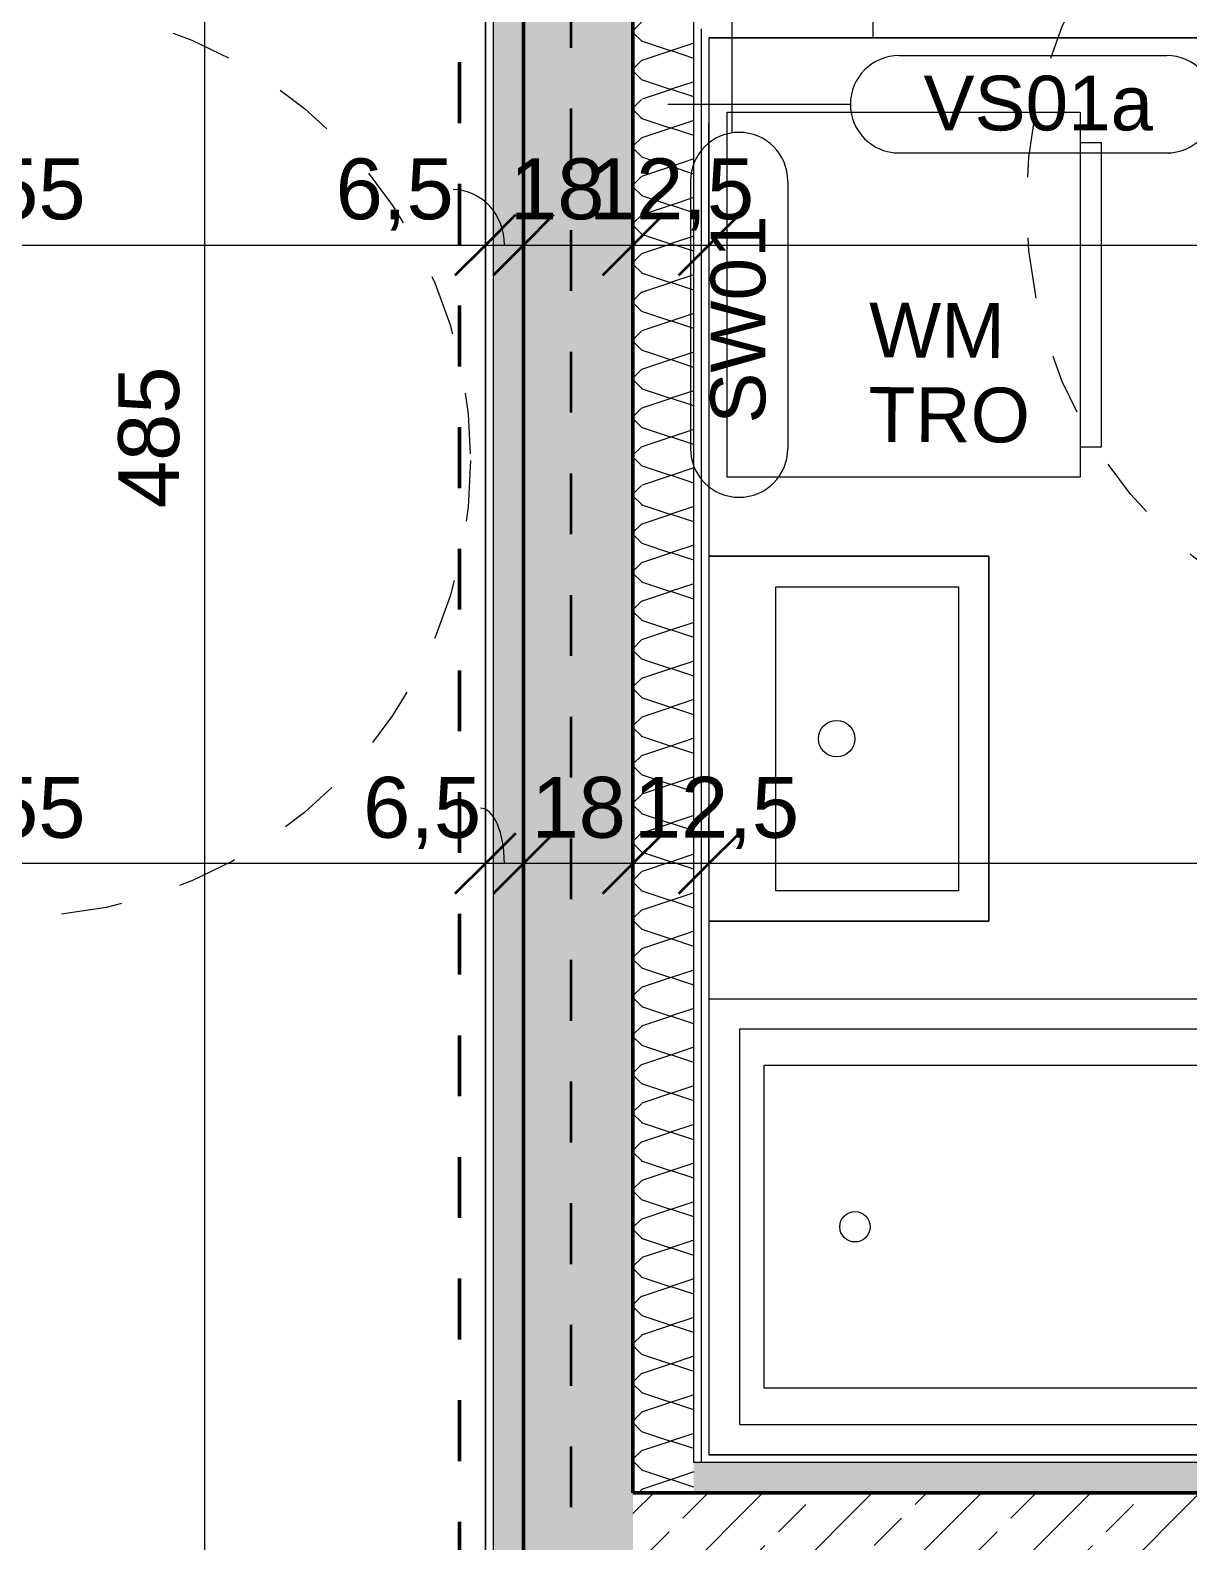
# Model space of a CAD drawing. Header units: metres. Extents: x -67.4 to -27.2, y 43.9 to 89.6.
# Drawn here: x -46.019 to -44.115, y 69.513 to 71.999 of the extents above; entities that cross this region are included whole.
import ezdxf

# ---------------------------------------------------------------- set-up
doc = ezdxf.new("R2010")
doc.units = ezdxf.units.M
doc.linetypes.add('Strich Punkt Mittel', pattern=[0.015875, 0.00635, -0.004763, 0, -0.004763])
doc.linetypes.add('Verdeckt', pattern=[0.003, 0.002, -0.001])
for name, color, linetype, lineweight in [('A_2D', 7, 'Continuous', 13), ('A_Bemassung-50_', 4, 'Continuous', 9), ('A_Bemassung_', 4, 'Continuous', 9), ('A_Beschriftung_', 7, 'Continuous', 9), ('A_Brandabschnitte', 30, 'Verdeckt', 50), ('A_Decken', 8, 'Continuous', 13), ('A_Raeume_', 7, 'Continuous', 5), ('A_Raster_', 1, 'Continuous', 9), ('A_Sanitaer', 3, 'Continuous', 13), ('A_Waende', 7, 'Continuous', 13), ('Text', 130, 'Continuous', 9)]:
    doc.layers.add(name, color=color, linetype=linetype, lineweight=lineweight)
doc.styles.add('Arial_2', font='arial.ttf', dxfattribs={"height": 0.09})
doc.styles.add('Arial_5', font='arial.ttf', dxfattribs={"height": 0.1})
doc.dimstyles.new('WGA-Bemaßung_2', dxfattribs={"dimscale": 0.3048, "dimtxt": 0.102026, "dimasz": 0.328084, "dimexe": 0.246063, "dimexo": 0.0625, "dimgap": 0.04101, "dimtad": 1, "dimdec": 1, "dimlfac": 100, "dimrnd": 0.5, "dimdsep": 46, "dimtxsty": 'Arial_5', "dimblk1": 'OBLIQUE', "dimblk2": 'OBLIQUE', "dimsah": 1, "dimcen": 0.09, "dimdle": 0.246063, "dimazin": 2, "dimtfac": 1, "dimtdec": 4, "dimtix": 1, "dimtmove": 2, "dimatfit": 3, "dimfxl": 0.656168, "dimfxlon": 1, "dimtvp": 1, "dimtolj": 1, "dimtzin": 0, "dimarcsym": 2})
doc.dimstyles.new('WGA-Bemaßung_3', dxfattribs={"dimscale": 0.3048, "dimtxt": 0.102026, "dimasz": 0.328084, "dimexe": 0.246063, "dimexo": 0.0625, "dimgap": 0.04101, "dimtad": 1, "dimdec": 1, "dimlfac": 100, "dimrnd": 0.5, "dimdsep": 46, "dimtxsty": 'Arial_5', "dimblk1": 'OBLIQUE', "dimblk2": 'OBLIQUE', "dimsah": 1, "dimcen": 0.09, "dimdle": 0.246063, "dimazin": 2, "dimtfac": 1, "dimtdec": 4, "dimtix": 1, "dimtmove": 1, "dimatfit": 3, "dimfxl": 0.656168, "dimfxlon": 1, "dimtvp": 1, "dimtolj": 1, "dimtzin": 0, "dimarcsym": 2})
doc.dimstyles.new('WGA-Bemaßung_4', dxfattribs={"dimscale": 0.3048, "dimtxt": 0.102026, "dimasz": 0.328084, "dimexe": 0.246063, "dimexo": 0.0625, "dimgap": 0.04101, "dimtad": 1, "dimdec": 1, "dimlfac": 100, "dimrnd": 0.5, "dimdsep": 46, "dimtxsty": 'Arial_5', "dimblk1": 'OBLIQUE', "dimblk2": 'OBLIQUE', "dimsah": 1, "dimcen": 0.09, "dimdle": 0.246063, "dimazin": 2, "dimtfac": 1, "dimtdec": 4, "dimtix": 1, "dimtmove": 0, "dimatfit": 3, "dimfxl": 0.656168, "dimfxlon": 1, "dimtvp": 1, "dimtolj": 1, "dimtzin": 0, "dimarcsym": 2})
pattern_1 = [(45, (0, 0), (-0.08980256, 0.08980256), []), (45, (0.0898, 0), (-0.08980256, 0.08980256), [0.0635, -0.03175])]

# ---------------------------------------------------------------- blocks, each defined once
blk = doc.blocks.new('Sani_Waschmaschine - 600x600-V16-263_PP_01OG_BT2')
at = {"layer": 'A_Sanitaer'}
for p, q in [((0.0175, 0.0484), (0.0175, 0.0134)), ((0.0238, 0.0484), (0.0175, 0.0484)), ((0.5175, 0.0484), (0.0175, 0.0484)), ((0.0423, 0.0484), (0.0238, 0.0484)), ((0.0721, 0.0484), (0.0423, 0.0484)), ((0.1116, 0.0484), (0.0721, 0.0484)), ((0.159, 0.0484), (0.1116, 0.0484)), ((0.2119, 0.0484), (0.159, 0.0484)), ((0.2675, 0.0484), (0.2119, 0.0484)), ((0.3231, 0.0484), (0.2675, 0.0484)), ((0.376, 0.0484), (0.3231, 0.0484)), ((0.4234, 0.0484), (0.376, 0.0484)), ((0.463, 0.0484), (0.4234, 0.0484)), ((0.4928, 0.0484), (0.463, 0.0484)), ((0.5112, 0.0484), (0.4928, 0.0484)), ((0.5175, 0.0484), (0.5112, 0.0484)), ((0.5175, 0.0134), (0.5175, 0.0484)), ((-0.0325, 0.0134), (0.5675, 0.0134)), ((-0.0325, -0.5666), (-0.0325, 0.0134)), ((0.0175, 0.0134), (0.0238, 0.0134)), ((0.0175, 0.0134), (0.5175, 0.0134)), ((0.0238, 0.0134), (0.0423, 0.0134)), ((0.0423, 0.0134), (0.0721, 0.0134)), ((0.0721, 0.0134), (0.1116, 0.0134)), ((0.1116, 0.0134), (0.159, 0.0134)), ((0.159, 0.0134), (0.2119, 0.0134)), ((0.2119, 0.0134), (0.2675, 0.0134)), ((0.2675, 0.0134), (0.3231, 0.0134)), ((0.3231, 0.0134), (0.376, 0.0134)), ((0.376, 0.0134), (0.4234, 0.0134)), ((0.4234, 0.0134), (0.463, 0.0134)), ((0.463, 0.0134), (0.4928, 0.0134)), ((0.4928, 0.0134), (0.5112, 0.0134)), ((0.5112, 0.0134), (0.5175, 0.0134)), ((0.5675, 0.0134), (0.5675, -0.5666)), ((0.5675, -0.5666), (-0.0325, -0.5666))]:
    blk.add_line(p, q, dxfattribs=at)
blk = doc.blocks.new('Sani_Waschtisch_Wandbasiert_eckig_einzel - 600 x 460-11352363-263_PP_01OG_BT2')
at = {"layer": 'A_Sanitaer', "lineweight": 5}
for p, q in [((0.4226, 0.5225), (-0.1774, 0.5225)), ((-0.1774, 0.5225), (-0.1774, 0.0625)), ((-0.1774, 0.0625), (-0.1774, 0.5225)), ((-0.1774, 0.5225), (0.4226, 0.5225)), ((0.4226, 0.0625), (0.4226, 0.5225)), ((0.4226, 0.5225), (0.4226, 0.0625)), ((-0.1274, 0.1725), (-0.1274, 0.4725)), ((-0.1274, 0.4725), (0.3726, 0.4725)), ((0.3726, 0.4725), (0.3726, 0.1725)), ((0.3726, 0.1725), (-0.1274, 0.1725))]:
    blk.add_line(p, q, dxfattribs=at)
blk.add_circle((0.1226, 0.2725), 0.03, dxfattribs=at)
blk = doc.blocks.new('Sani_Badewanne - 750x1700-11053115-263_PP_01OG_BT2')
at = {"layer": 'A_Sanitaer', "lineweight": 5}
for p, q in [((0.375, 0), (0.375, -1.7)), ((0.375, 0), (0.375, -1.7)), ((0.375, -1.7), (-0.375, -1.7)), ((0.375, -1.7), (-0.375, -1.7))]:
    blk.add_line(p, q, dxfattribs=at)
at = {"layer": 'A_Sanitaer'}
for p, q in [((0.375, 0), (0.375, -1.7)), ((0.325, -0.05), (-0.325, -0.05)), ((-0.325, -0.05), (-0.325, -1.325)), ((0.325, -1.325), (0.325, -0.05)), ((-0.265, -0.09), (-0.265, -1.325)), ((0.265, -0.09), (-0.265, -0.09)), ((0.265, -1.325), (0.265, -0.09)), ((0.375, -1.7), (-0.375, -1.7)), ((0.375, -1.7), (-0.375, -1.7)), ((-0.375, -1.7), (-0.375, -2.02)), ((-0.375, -2.02), (-0.375, -1.7)), ((-0.375, -1.7), (0.375, -1.7)), ((0.375, -2.02), (0.375, -1.7)), ((0.375, -1.7), (0.375, -2.02)), ((0.375, -2.02), (-0.375, -2.02))]:
    blk.add_line(p, q, dxfattribs=at)
blk.add_circle((0, -0.24), 0.025, dxfattribs=at)
for centre, radius, start, end in [((0, -1.325), 0.325, 180, 270), ((0, -1.265), 0.2717, 192.7575, 270), ((0, -1.265), 0.2717, 270, 347.2425), ((0, -1.325), 0.325, 270, 0)]:
    blk.add_arc(centre, radius, start, end, dxfattribs=at)
blk = doc.blocks.new('BS_Wand_Lollipop - rechts_oben-2026913-263_PP_01OG_BT2')
at = {"layer": 'A_Beschriftung_'}
for p, q in [((0.0046, 0.0016), (0.0134, 0.0016)), ((-0.003, 0), (0.003, 0)), ((0.0046, -0.0016), (0.0134, -0.0016))]:
    blk.add_line(p, q, dxfattribs=at)
for centre, start, end in [((0.0046, 0), 90, 270), ((0.0134, 0), 270, 90)]:
    blk.add_arc(centre, 0.0016, start, end, dxfattribs=at)
blk = doc.blocks.new('BS_Wand_Lollipop - links_unten-2026911-263_PP_01OG_BT2')
at = {"layer": 'A_Beschriftung_'}
for p, q in [((-0.00467, 0.001367), (-0.01347, 0.001367)), ((-0.003087, 0), (0.003, 0)), ((-0.00467, -0.001833), (-0.01347, -0.001833))]:
    blk.add_line(p, q, dxfattribs=at)
for centre, start, end in [((-0.01347, -0.000233), 90, 270), ((-0.00467, -0.000233), 270, 90)]:
    blk.add_arc(centre, 0.0016, start, end, dxfattribs=at)
blk = doc.blocks.new('DIMBLOCK409-263_PP_01OG_BT2')
at = {"layer": 'A_Bemassung-50_', "transparency": 16777216}
for p, q in [((-46.8208, 71.6457), (-46.8208, 71.8457)), ((-45.2708, 71.6457), (-45.2708, 71.8457)), ((-46.8208, 71.6457), (-45.2708, 71.6457)), ((-46.8208, 71.6457), (-46.8208, 71.5707)), ((-45.2708, 71.6457), (-45.2708, 71.5707))]:
    blk.add_line(p, q, dxfattribs=at)
at = {"layer": 'A_Bemassung-50_', "lineweight": 35, "transparency": 16777216}
for p, q in [((-46.8208, 71.6457), (-46.7708, 71.6957)), ((-45.2708, 71.6457), (-45.2208, 71.6957)), ((-46.8208, 71.6457), (-46.8708, 71.5957)), ((-45.2708, 71.6457), (-45.3208, 71.5957))]:
    blk.add_line(p, q, dxfattribs=at)
at = {"layer": 'A_Bemassung-50_', "color": 0, "transparency": 16777216, "insert": (-46.1611, 71.788), "char_height": 0.1, "width": 0.276883, "attachment_point": 1, "rotation": 359.9983, "line_spacing_factor": 0.941778, "style": 'Arial_5'}
blk.add_mtext('155', dxfattribs=at)
blk = doc.blocks.new('_Oblique')
at = {"color": 0, "linetype": 'ByBlock', "lineweight": -2}
blk.add_line((-0.5, -0.5), (0.5, 0.5), dxfattribs=at)
blk = doc.blocks.new('DIMBLOCK410-263_PP_01OG_BT2')
at = {"layer": 'A_Bemassung-50_', "transparency": 16777216}
for p, q in [((-45.2708, 71.6457), (-45.2708, 71.8457)), ((-45.2083, 71.6457), (-45.2083, 71.8457)), ((-45.2708, 71.6457), (-45.2083, 71.6457)), ((-45.2708, 71.6457), (-45.2708, 71.5707)), ((-45.2083, 71.6457), (-45.2083, 71.5707))]:
    blk.add_line(p, q, dxfattribs=at)
at = {"layer": 'A_Bemassung-50_', "lineweight": 35, "transparency": 16777216}
for p, q in [((-45.2708, 71.6457), (-45.2208, 71.6957)), ((-45.2083, 71.6457), (-45.1583, 71.6957)), ((-45.2708, 71.6457), (-45.3208, 71.5957)), ((-45.2083, 71.6457), (-45.2583, 71.5957))]:
    blk.add_line(p, q, dxfattribs=at)
at = {"layer": 'A_Bemassung-50_', "transparency": 16777216}
blk.add_ellipse((-45.3239, 71.6457), major_axis=(0, 0.091), ratio=0.927442, start_param=4.712389, end_param=6.283185, dxfattribs=at)
at = {"layer": 'A_Bemassung-50_', "color": 0, "transparency": 16777216, "insert": (-45.517, 71.788), "char_height": 0.1, "width": 0.231677, "attachment_point": 1, "rotation": 359.9983, "line_spacing_factor": 0.941778, "style": 'Arial_5'}
blk.add_mtext('6,5', dxfattribs=at)
blk = doc.blocks.new('DIMBLOCK411-263_PP_01OG_BT2')
at = {"layer": 'A_Bemassung-50_', "transparency": 16777216}
for p, q in [((-45.2083, 71.6457), (-45.2083, 71.8457)), ((-45.0283, 71.6457), (-45.0283, 71.8457)), ((-45.2083, 71.6457), (-45.0283, 71.6457)), ((-45.2083, 71.6457), (-45.2083, 71.5707)), ((-45.0283, 71.6457), (-45.0283, 71.5707))]:
    blk.add_line(p, q, dxfattribs=at)
at = {"layer": 'A_Bemassung-50_', "lineweight": 35, "transparency": 16777216}
for p, q in [((-45.2083, 71.6457), (-45.1583, 71.6957)), ((-45.0283, 71.6457), (-44.9783, 71.6957)), ((-45.2083, 71.6457), (-45.2583, 71.5957)), ((-45.0283, 71.6457), (-45.0783, 71.5957))]:
    blk.add_line(p, q, dxfattribs=at)
at = {"layer": 'A_Bemassung-50_', "color": 0, "transparency": 16777216, "insert": (-45.2304, 71.788), "char_height": 0.1, "width": 0.184588, "attachment_point": 1, "rotation": 359.9983, "line_spacing_factor": 0.941778, "style": 'Arial_5'}
blk.add_mtext('18', dxfattribs=at)
blk = doc.blocks.new('DIMBLOCK412-263_PP_01OG_BT2')
at = {"layer": 'A_Bemassung-50_', "transparency": 16777216}
for p, q in [((-45.0283, 71.6457), (-45.0283, 71.8457)), ((-44.9033, 71.6457), (-44.9033, 71.8457)), ((-45.0283, 71.6457), (-44.9033, 71.6457)), ((-45.0283, 71.6457), (-45.0283, 71.5707)), ((-44.9033, 71.6457), (-44.9033, 71.5707))]:
    blk.add_line(p, q, dxfattribs=at)
at = {"layer": 'A_Bemassung-50_', "lineweight": 35, "transparency": 16777216}
for p, q in [((-45.0283, 71.6457), (-44.9783, 71.6957)), ((-44.9033, 71.6457), (-44.8533, 71.6957)), ((-45.0283, 71.6457), (-45.0783, 71.5957)), ((-44.9033, 71.6457), (-44.9533, 71.5957))]:
    blk.add_line(p, q, dxfattribs=at)
at = {"layer": 'A_Bemassung-50_', "color": 0, "transparency": 16777216, "insert": (-45.1008, 71.788), "char_height": 0.1, "width": 0.323972, "attachment_point": 1, "rotation": 359.9983, "line_spacing_factor": 0.941778, "style": 'Arial_5'}
blk.add_mtext('12,5', dxfattribs=at)
blk = doc.blocks.new('DIMBLOCK413-263_PP_01OG_BT2')
at = {"layer": 'A_Bemassung-50_', "transparency": 16777216}
for p, q in [((-44.9033, 71.6457), (-44.9033, 71.8457)), ((-42.8833, 71.6456), (-42.8833, 71.8456)), ((-44.9033, 71.6457), (-42.8833, 71.6456)), ((-44.9033, 71.6457), (-44.9033, 71.5707)), ((-42.8833, 71.6456), (-42.8833, 71.5706))]:
    blk.add_line(p, q, dxfattribs=at)
at = {"layer": 'A_Bemassung-50_', "lineweight": 35, "transparency": 16777216}
for p, q in [((-44.9033, 71.6457), (-44.8533, 71.6957)), ((-42.8833, 71.6456), (-42.8333, 71.6956)), ((-44.9033, 71.6457), (-44.9533, 71.5957)), ((-42.8833, 71.6456), (-42.9333, 71.5956))]:
    blk.add_line(p, q, dxfattribs=at)
at = {"layer": 'A_Bemassung-50_', "color": 0, "transparency": 16777216, "insert": (-44.0086, 71.788), "char_height": 0.1, "width": 0.276883, "attachment_point": 1, "rotation": 359.9983, "line_spacing_factor": 0.941778, "style": 'Arial_5'}
blk.add_mtext('202', dxfattribs=at)
blk = doc.blocks.new('DIMBLOCK520-263_PP_01OG_BT2')
at = {"layer": 'A_Bemassung-50_', "lineweight": 35, "transparency": 16777216}
for p, q in [((-45.732, 73.7527), (-45.782, 73.8027)), ((-45.732, 73.7527), (-45.682, 73.7027)), ((-45.7322, 68.9038), (-45.7821, 68.9538)), ((-45.7322, 68.9038), (-45.6822, 68.8538))]:
    blk.add_line(p, q, dxfattribs=at)
at = {"layer": 'A_Bemassung-50_', "transparency": 16777216}
for p, q in [((-45.732, 73.7527), (-45.807, 73.7527)), ((-45.7322, 68.9038), (-45.732, 73.7527)), ((-45.732, 73.7527), (-45.532, 73.7527)), ((-45.7322, 68.9038), (-45.9322, 68.9038)), ((-45.7322, 68.9038), (-45.6572, 68.9038))]:
    blk.add_line(p, q, dxfattribs=at)
at = {"layer": 'A_Bemassung-50_', "color": 0, "transparency": 16777216, "insert": (-45.8744, 71.2129), "char_height": 0.1, "width": 0.276883, "attachment_point": 1, "rotation": 90, "line_spacing_factor": 0.941778, "style": 'Arial_5'}
blk.add_mtext('485', dxfattribs=at)
blk = doc.blocks.new('DIMBLOCK575-263_PP_01OG_BT2')
at = {"layer": 'A_Bemassung-50_', "transparency": 16777216}
for p, q in [((-44.9033, 70.6288), (-44.9033, 70.7038)), ((-42.8833, 70.6287), (-42.8833, 70.7037)), ((-42.8833, 70.6287), (-44.9033, 70.6288)), ((-44.9033, 70.6288), (-44.9033, 70.4288)), ((-42.8833, 70.6287), (-42.8833, 70.4287))]:
    blk.add_line(p, q, dxfattribs=at)
at = {"layer": 'A_Bemassung-50_', "lineweight": 35, "transparency": 16777216}
for p, q in [((-44.9033, 70.6288), (-44.8533, 70.6788)), ((-42.8833, 70.6287), (-42.8333, 70.6787)), ((-44.9033, 70.6288), (-44.9533, 70.5788)), ((-42.8833, 70.6287), (-42.9333, 70.5787))]:
    blk.add_line(p, q, dxfattribs=at)
at = {"layer": 'A_Bemassung-50_', "color": 0, "transparency": 16777216, "insert": (-44.0087, 70.7711), "char_height": 0.1, "width": 0.276883, "attachment_point": 1, "rotation": 359.9983, "line_spacing_factor": 0.941778, "style": 'Arial_5'}
blk.add_mtext('202', dxfattribs=at)
blk = doc.blocks.new('DIMBLOCK576-263_PP_01OG_BT2')
at = {"layer": 'A_Bemassung-50_', "transparency": 16777216}
for p, q in [((-45.0283, 70.6288), (-45.0283, 70.7038)), ((-44.9033, 70.6288), (-44.9033, 70.7038)), ((-44.9033, 70.6288), (-45.0283, 70.6288)), ((-45.0283, 70.6288), (-45.0283, 70.4288)), ((-44.9033, 70.6288), (-44.9033, 70.4288))]:
    blk.add_line(p, q, dxfattribs=at)
at = {"layer": 'A_Bemassung-50_', "lineweight": 35, "transparency": 16777216}
for p, q in [((-45.0283, 70.6288), (-44.9783, 70.6788)), ((-44.9033, 70.6288), (-44.8533, 70.6788)), ((-45.0283, 70.6288), (-45.0783, 70.5788)), ((-44.9033, 70.6288), (-44.9533, 70.5788))]:
    blk.add_line(p, q, dxfattribs=at)
at = {"layer": 'A_Bemassung-50_', "color": 0, "transparency": 16777216, "insert": (-45.0269, 70.7711), "char_height": 0.1, "width": 0.323972, "attachment_point": 1, "rotation": 359.9983, "line_spacing_factor": 0.941778, "style": 'Arial_5'}
blk.add_mtext('12,5', dxfattribs=at)
blk = doc.blocks.new('DIMBLOCK577-263_PP_01OG_BT2')
at = {"layer": 'A_Bemassung-50_', "transparency": 16777216}
for p, q in [((-45.2083, 70.6288), (-45.2083, 70.7038)), ((-45.0283, 70.6288), (-45.0283, 70.7038)), ((-45.0283, 70.6288), (-45.2083, 70.6288)), ((-45.2083, 70.6288), (-45.2083, 70.4288)), ((-45.0283, 70.6288), (-45.0283, 70.4288))]:
    blk.add_line(p, q, dxfattribs=at)
at = {"layer": 'A_Bemassung-50_', "lineweight": 35, "transparency": 16777216}
for p, q in [((-45.2083, 70.6288), (-45.1583, 70.6788)), ((-45.0283, 70.6288), (-44.9783, 70.6788)), ((-45.2083, 70.6288), (-45.2583, 70.5788)), ((-45.0283, 70.6288), (-45.0783, 70.5788))]:
    blk.add_line(p, q, dxfattribs=at)
at = {"layer": 'A_Bemassung-50_', "color": 0, "transparency": 16777216, "insert": (-45.1952, 70.7711), "char_height": 0.1, "width": 0.184588, "attachment_point": 1, "rotation": 359.9983, "line_spacing_factor": 0.941778, "style": 'Arial_5'}
blk.add_mtext('18', dxfattribs=at)
blk = doc.blocks.new('DIMBLOCK578-263_PP_01OG_BT2')
at = {"layer": 'A_Bemassung-50_', "transparency": 16777216}
for p, q in [((-45.2708, 70.6288), (-45.2708, 70.7038)), ((-45.2083, 70.6288), (-45.2083, 70.7038)), ((-45.2083, 70.6288), (-45.2708, 70.6288)), ((-45.2708, 70.6288), (-45.2708, 70.4288)), ((-45.2083, 70.6288), (-45.2083, 70.4288))]:
    blk.add_line(p, q, dxfattribs=at)
at = {"layer": 'A_Bemassung-50_', "lineweight": 35, "transparency": 16777216}
for p, q in [((-45.2708, 70.6288), (-45.2208, 70.6788)), ((-45.2083, 70.6288), (-45.1583, 70.6788)), ((-45.2708, 70.6288), (-45.3208, 70.5788)), ((-45.2083, 70.6288), (-45.2583, 70.5788))]:
    blk.add_line(p, q, dxfattribs=at)
at = {"layer": 'A_Bemassung-50_', "transparency": 16777216}
blk.add_ellipse((-45.2788, 70.6288), major_axis=(0, 0.091), ratio=0.431429, start_param=4.712389, end_param=6.283185, dxfattribs=at)
at = {"layer": 'A_Bemassung-50_', "color": 0, "transparency": 16777216, "insert": (-45.4719, 70.7711), "char_height": 0.1, "width": 0.231677, "attachment_point": 1, "rotation": 359.9983, "line_spacing_factor": 0.941778, "style": 'Arial_5'}
blk.add_mtext('6,5', dxfattribs=at)
blk = doc.blocks.new('DIMBLOCK579-263_PP_01OG_BT2')
at = {"layer": 'A_Bemassung-50_', "transparency": 16777216}
for p, q in [((-46.8208, 70.6288), (-46.8208, 70.7038)), ((-45.2708, 70.6288), (-45.2708, 70.7038)), ((-45.2708, 70.6288), (-46.8208, 70.6288)), ((-46.8208, 70.6288), (-46.8208, 70.4288)), ((-45.2708, 70.6288), (-45.2708, 70.4288))]:
    blk.add_line(p, q, dxfattribs=at)
at = {"layer": 'A_Bemassung-50_', "lineweight": 35, "transparency": 16777216}
for p, q in [((-46.8208, 70.6288), (-46.7708, 70.6788)), ((-45.2708, 70.6288), (-45.2208, 70.6788)), ((-46.8208, 70.6288), (-46.8708, 70.5788)), ((-45.2708, 70.6288), (-45.3208, 70.5788))]:
    blk.add_line(p, q, dxfattribs=at)
at = {"layer": 'A_Bemassung-50_', "color": 0, "transparency": 16777216, "insert": (-46.1612, 70.7711), "char_height": 0.1, "width": 0.276883, "attachment_point": 1, "rotation": 359.9983, "line_spacing_factor": 0.941778, "style": 'Arial_5'}
blk.add_mtext('155', dxfattribs=at)

msp = doc.modelspace()

# ---------------------------------------------------------------- hatches: boundary and pattern name
at = {"layer": 'A_Waende', "lineweight": 5}
h = msp.add_hatch(dxfattribs=at)
h.set_pattern_fill('FP_106', color=250, angle=-112.36, style=0, pattern_type=2)
h.set_pattern_definition([(314.998, (-45.27071, 66.52067), (0.2539954, -0.1270123), [0.02245, -0.15715]), (314.998, (-45.16011, 66.47409), (0.2539954, -0.1270123), [0.02245, -0.15715]), (314.998, (-45.27058, 66.4579), (0.2539954, -0.1270123), [0.02245, -0.15715]), (314.998, (-45.159435, 66.41002), (0.2539954, -0.1270123), [0.02245, -0.15715]), (341.563, (-45.255255, 66.50566), (0.50799322, -0.12701842), [0.0502, -0.35141]), (341.563, (-45.207873, 66.489414), (0.50799322, -0.12701842), [0.0502, -0.35141]), (341.563, (-45.255504, 66.441966), (0.50799322, -0.12701842), [0.0502, -0.35141]), (341.563, (-45.206817, 66.426264), (0.50799322, -0.12701842), [0.0502, -0.35141]), (44.998, (-45.16018, 66.50548), (-0.2540043, -0.1269946), [0.02245, -0.15715]), (44.998, (-45.27058, 66.4579), (-0.2540043, -0.1269946), [0.02245, -0.15715]), (44.998, (-45.1595, 66.4414), (-0.2540043, -0.1269946), [0.02245, -0.15715]), (44.998, (-45.27083, 66.3942), (-0.2540043, -0.1269946), [0.02245, -0.15715]), (18.433, (-45.207873, 66.489414), (-0.50800209, -0.12698295), [0.0502, -0.35141]), (18.433, (-45.25557, 66.47335), (-0.50800209, -0.12698295), [0.0502, -0.35141]), (18.433, (-45.206817, 66.426264), (-0.50800209, -0.12698295), [0.0502, -0.35141]), (18.433, (-45.254514, 66.4102), (-0.50800209, -0.12698295), [0.0502, -0.35141])])
h.paths.add_polyline_path([(-45.2087, 57.3461), (-45.2087, 58.2637), (-45.2587, 58.2637), (-45.2587, 57.3461), (-45.2087, 57.3461)])
h.paths.add_polyline_path([(-45.2087, 59.2837), (-45.2086, 65.1463), (-45.2585, 65.1463), (-45.2587, 59.2837)])
h.paths.add_polyline_path([(-45.2084, 66.1663), (-45.2082, 73.7527), (-45.2582, 73.7527), (-45.2584, 66.1663)])
h.paths.add_polyline_path([(-45.2082, 74.7727), (-45.2082, 75.6964), (-45.2582, 75.6964), (-45.2582, 74.7727), (-45.2544, 74.7727)])
h = msp.add_hatch(dxfattribs=at)
h.set_pattern_fill('FP_4', color=250, style=0, pattern_type=2)
h.set_pattern_definition(pattern_1)
h.paths.add_polyline_path([(-45.0288, 55.8287), (-45.0288, 55.8287), (-45.0287, 58.2637), (-45.2087, 58.2637), (-45.2087, 55.8287), (-45.1463, 55.8287)])
h.paths.add_polyline_path([(-45.0287, 59.2837), (-45.0285, 65.1463), (-45.2085, 65.1463), (-45.2085, 59.2837), (-45.0287, 59.2837)])
h.paths.add_polyline_path([(-45.0285, 64.5347), (-45.0285, 64.5347), (-45.0285, 64.6292)])
h.paths.add_polyline_path([(-45.0285, 64.5075), (-45.0285, 64.5075), (-45.0285, 64.5347)])
h.paths.add_polyline_path([(-45.0285, 64.2113), (-45.0285, 64.2113), (-45.0285, 64.5075)])
h.paths.add_polyline_path([(-45.0285, 66.1663), (-45.0284, 66.1663), (-45.0282, 73.7527), (-45.2082, 73.7527), (-45.2082, 66.1663), (-45.033, 66.1663)])
h.paths.add_polyline_path([(-45.0282, 74.7727), (-45.0282, 75.6964), (-45.2082, 75.6964), (-45.2082, 74.7727), (-45.0282, 74.7727)])
h = msp.add_hatch(dxfattribs=at)
h.set_pattern_fill('FP_64', color=250, angle=247.64, style=0, pattern_type=2)
h.set_pattern_definition([(134.998, (-44.90299, 70.78976), (-0.2539954, 0.127012), [0.02245, -0.15715]), (134.998, (-45.01413, 70.837645), (-0.2539954, 0.127012), [0.02245, -0.15715]), (134.998, (-44.90366, 70.85384), (-0.2539954, 0.127012), [0.02245, -0.15715]), (134.998, (-45.01388, 70.90134), (-0.2539954, 0.1270123), [0.02245, -0.15715]), (161.563, (-44.918986, 70.806076), (-0.5079932, 0.1270184), [0.0502, -0.35141]), (161.563, (-44.96675, 70.821398), (-0.5079932, 0.1270184), [0.0502, -0.35141]), (161.563, (-44.918737, 70.86977), (-0.5079932, 0.1270184), [0.0502, -0.35141]), (161.563, (-44.9665, 70.88509), (-0.5079932, 0.1270184), [0.0502, -0.35141]), (224.998, (-45.014065, 70.80626), (0.254004, 0.1269946), [0.02245, -0.15715]), (224.998, (-44.90366, 70.85384), (0.254004, 0.1269946), [0.02245, -0.15715]), (224.998, (-45.0142, 70.86903), (0.254004, 0.1269946), [0.02245, -0.15715]), (224.998, (-44.903415, 70.91753), (0.254004, 0.1269946), [0.02245, -0.15715]), (198.433, (-44.96675, 70.821398), (0.5080021, 0.126983), [0.0502, -0.35141]), (198.433, (-44.91905, 70.83746), (0.5080021, 0.126983), [0.0502, -0.35141]), (198.433, (-44.9665, 70.88509), (0.5080021, 0.126983), [0.0502, -0.35141]), (198.433, (-44.918802, 70.901155), (0.5080021, 0.126983), [0.0502, -0.35141])])
h.paths.add_polyline_path([(-44.9283, 69.5939), (-44.9283, 72.0314), (-45.0283, 72.0314), (-45.0283, 69.5939), (-44.9283, 69.5939)])
h = msp.add_hatch(dxfattribs=at)
h.set_pattern_fill('FP_72', color=250, angle=-112.36, style=0, pattern_type=2)
h.set_pattern_definition([(224.998, (-41.30581, 69.65607), (-0.1270123, -0.2539954), [0.02245, -0.15715]), (224.998, (-41.35369, 69.54493), (-0.1270123, -0.2539954), [0.02245, -0.15715]), (224.998, (-41.3695, 69.65632), (-0.1270123, -0.2539954), [0.02245, -0.15715]), (224.998, (-41.417385, 69.545175), (-0.1270123, -0.2539954), [0.02245, -0.15715]), (251.563, (-41.322123, 69.64007), (-0.1270184, -0.50799322), [0.0502, -0.35141]), (251.563, (-41.337445, 69.592307), (-0.1270184, -0.50799322), [0.0502, -0.35141]), (251.563, (-41.38489, 69.63994), (-0.1270184, -0.50799322), [0.0502, -0.35141]), (251.563, (-41.40114, 69.592557), (-0.1270184, -0.50799322), [0.0502, -0.35141]), (314.998, (-41.32231, 69.54499), (-0.1269946, 0.2540043), [0.02245, -0.15715]), (314.998, (-41.3695, 69.65632), (-0.1269946, 0.2540043), [0.02245, -0.15715]), (314.998, (-41.38508, 69.54486), (-0.1269946, 0.2540043), [0.02245, -0.15715]), (314.998, (-41.4332, 69.65657), (-0.1269946, 0.2540043), [0.02245, -0.15715]), (288.433, (-41.337445, 69.592307), (-0.12698295, 0.5080021), [0.0502, -0.35141]), (288.433, (-41.353507, 69.640004), (-0.12698295, 0.5080021), [0.0502, -0.35141]), (288.433, (-41.40114, 69.592557), (-0.12698295, 0.5080021), [0.0502, -0.35141]), (288.433, (-41.4172, 69.640254), (-0.12698295, 0.5080021), [0.0502, -0.35141])])
h.paths.add_polyline_path([(-37.7083, 69.5937), (-37.7083, 69.6437), (-44.9283, 69.6439), (-44.9283, 69.5939), (-37.7083, 69.5937)])
h = msp.add_hatch(dxfattribs=at)
h.set_pattern_fill('FP_4', color=250, style=0, pattern_type=2)
h.set_pattern_definition(pattern_1)
h.paths.add_polyline_path([(-37.7083, 69.4137), (-37.7083, 69.5937), (-45.0283, 69.5939), (-45.0283, 69.4139), (-38.24, 69.4137)])

# ---------------------------------------------------------------- linework, layer by layer
at = {"layer": 'A_2D', "linetype": 'Verdeckt', "lineweight": 5}
for centre in [(-43.6315, 71.713), (-46.0452, 71.2914)]:
    msp.add_circle(centre, 0.75, dxfattribs=at)
at = {"layer": 'A_Brandabschnitte'}
msp.add_line((-45.3137, 57.4461), (-45.3132, 75.5836), dxfattribs=at)
at = {"layer": 'A_Decken'}
msp.add_line((-44.9033, 71.9864), (-44.9033, 69.6564), dxfattribs=at)
at = {"layer": 'A_Raeume_', "flags": 128}
for points in [[(-45.2707, 75.6339), (-46.8207, 75.634), (-46.8211, 60.1286), (-46.8836, 60.1286), (-46.8836, 60.127), (-46.8836, 58.7527), (-46.8836, 58.7511), (-46.8212, 58.7511), (-46.8212, 58.6611), (-46.8212, 57.8936), (-46.8212, 57.4086), (-45.2712, 57.4086)], [(-42.8833, 70.8688), (-42.8833, 71.9863), (-44.5208, 71.9864), (-44.6333, 71.9864), (-44.6808, 71.9864), (-44.9033, 71.9864), (-44.9033, 69.6564), (-42.8833, 69.6563)]]:
    msp.add_lwpolyline(points, close=True, dxfattribs=at)
at = {"layer": 'A_Raster_', "linetype": 'Strich Punkt Mittel', "lineweight": 35}
msp.add_line((-45.1301, 85.8701), (-45.1313, 46.5268), dxfattribs=at)
at = {"layer": 'A_Waende'}
for p, q in [((-45.2707, 73.7527), (-45.2709, 66.1663)), ((-45.2582, 73.7527), (-45.2584, 66.1663)), ((-44.6333, 71.9864), (-44.6332, 73.1764)), ((-44.9283, 69.6439), (-44.9283, 72.0314)), ((-44.9033, 71.9864), (-42.8833, 71.9863)), ((-42.8708, 69.6438), (-44.9283, 69.6439)), ((-44.9033, 69.6564), (-44.9033, 69.6564)), ((-42.8833, 69.6563), (-44.9033, 69.6564))]:
    msp.add_line(p, q, dxfattribs=at)
at = {"layer": 'A_Waende', "color": 10, "lineweight": 50}
for p, q in [((-45.2082, 73.7527), (-45.2084, 66.1663)), ((-45.0283, 69.5939), (-45.0282, 73.7527)), ((-37.7083, 69.5937), (-45.0283, 69.5939))]:
    msp.add_line(p, q, dxfattribs=at)
at = {"layer": 'A_Waende', "lineweight": 18}
msp.add_line((-44.9158, 69.6439), (-44.9158, 72.0014), dxfattribs=at)

# ---------------------------------------------------------------- block references
at = {"layer": 'A_Beschriftung_', "xscale": 49.99999999999998, "yscale": 49.99999999999998, "zscale": 49.99999999999998, "rotation": 89.99999999999991}
msp.add_blockref('BS_Wand_Lollipop - links_unten-2026911-263_PP_01OG_BT2', (-44.8653, 71.9844), dxfattribs=at)
at = {"layer": 'A_Beschriftung_', "xscale": 49.99999999999998, "yscale": 49.99999999999998, "zscale": 49.99999999999998}
msp.add_blockref('BS_Wand_Lollipop - rechts_oben-2026913-263_PP_01OG_BT2', (-44.8208, 71.8771), dxfattribs=at)
at = {"layer": 'A_Sanitaer'}
for name, p, rotation in [('Sani_Waschmaschine - 600x600-V16-263_PP_01OG_BT2', (-44.3066, 71.8314), 269.9982758784525), ('Sani_Waschtisch_Wandbasiert_eckig_einzel - 600 x 460-11352363-263_PP_01OG_BT2', (-44.9658, 70.9565), 269.9982758784512), ('Sani_Badewanne - 750x1700-11053115-263_PP_01OG_BT2', (-44.9033, 70.0314), 89.998275878452)]:
    msp.add_blockref(name, p, dxfattribs=dict(at, rotation=rotation))

# ---------------------------------------------------------------- texts
at = {"layer": 'A_Beschriftung_', "insert": (-44.5506, 71.9241), "char_height": 0.09, "width": 0.448945, "attachment_point": 1, "style": 'Arial_2'}
msp.add_mtext('VS01a', dxfattribs=at)
at = {"layer": 'A_Beschriftung_', "insert": (-44.9007, 71.352), "char_height": 0.09, "width": 0.420886, "attachment_point": 1, "rotation": 90, "style": 'Arial_2'}
msp.add_mtext('SW01', dxfattribs=at)
at = {"layer": 'Text', "color": 7, "char_height": 0.09, "attachment_point": 1, "rotation": 359.7461, "style": 'Arial_2'}
for s, insert, width in [('WM', (-44.6401, 71.551), 0.276582), ('TRO', (-44.6407, 71.4121), 0.316667)]:
    msp.add_mtext(s, dxfattribs=dict(at, insert=insert, width=width))

# ---------------------------------------------------------------- dimensions: what is measured, and where the dimension line sits
at = {"layer": 'A_Bemassung_'}
for base, p1, p2, angle, override, picture, middle in [((-45.732, 73.7527), (-45.9322, 68.9038), (-45.532, 73.7527), 89.9983, {"dimpost": '<>', "dimfxl": 4.865332}, 'DIMBLOCK520-263_PP_01OG_BT2', (-45.7956, 71.3282)), ((-45.2708, 71.6457), (-46.8208, 71.8457), (-45.2708, 71.8457), 359.9983, {"dimpost": '<>', "dimfxl": 1.55}, 'DIMBLOCK409-263_PP_01OG_BT2', (-46.0458, 71.7093)), ((-44.9033, 71.6457), (-45.0283, 71.8457), (-44.9033, 71.8457), 359.9983, {"dimpost": '<>', "dimfxl": 0.125}, 'DIMBLOCK412-263_PP_01OG_BT2', (-44.9658, 71.7092)), ((-42.8833, 71.6456), (-44.9033, 71.8457), (-42.8833, 71.8456), 359.9983, {"dimpost": '<>', "dimfxl": 2.02}, 'DIMBLOCK413-263_PP_01OG_BT2', (-43.8933, 71.7092)), ((-46.8208, 70.6288), (-45.2708, 70.4288), (-46.8208, 70.4288), 359.9983, {"dimpost": '<>', "dimfxl": 1.55}, 'DIMBLOCK579-263_PP_01OG_BT2', (-46.0458, 70.6924)), ((-45.2083, 70.6288), (-45.0283, 70.4288), (-45.2083, 70.4288), 359.9983, {"dimpost": '<>', "dimfxl": 0.18}, 'DIMBLOCK577-263_PP_01OG_BT2', (-45.1183, 70.6923)), ((-44.9033, 70.6288), (-42.8833, 70.4287), (-44.9033, 70.4288), 359.9983, {"dimpost": '<>', "dimfxl": 2.02}, 'DIMBLOCK575-263_PP_01OG_BT2', (-43.8933, 70.6923))]:
    dim = msp.add_linear_dim(base=base, p1=p1, p2=p2, angle=angle, dimstyle='WGA-Bemaßung_4', override=override, dxfattribs=at)
    dim.commit()
    dim.dimension.update_dxf_attribs({"geometry": picture, "text_midpoint": middle})
for base, p1, p2, angle, picture, middle in [((-45.2082797309, 71.6456899899), (-45.2707737125, 71.8456918705), (-45.2082737125, 71.8456899898), 359.9982758784, 'DIMBLOCK410-263_PP_01OG_BT2', (-45.4011333419, 71.7213520936)), ((-45.2708103313, 70.6287797543), (-45.2083163497, 70.4287778737), (-45.2708163497, 70.4287797544), 359.9982758785, 'DIMBLOCK578-263_PP_01OG_BT2', (-45.3560359006, 70.7044386193))]:
    dim = msp.add_linear_dim(base=base, p1=p1, p2=p2, angle=angle, dimstyle='WGA-Bemaßung_3', override={"dimpost": '<>', "dimfxl": 0.0625}, dxfattribs=at)
    dim.commit()
    dim.dimension.update_dxf_attribs({"geometry": picture, "text_midpoint": middle, "dimtype": 160})
for base, p1, p2, override, picture, middle in [((-45.0283, 71.6457), (-45.2083, 71.8457), (-45.0283, 71.8457), {"dimpost": '<>', "dimfxl": 0.18}, 'DIMBLOCK411-263_PP_01OG_BT2', (-45.1381, 71.7213)), ((-45.0283, 70.6288), (-44.9033, 70.4288), (-45.0283, 70.4288), {"dimpost": '<>', "dimfxl": 0.125}, 'DIMBLOCK576-263_PP_01OG_BT2', (-44.8649, 70.7044))]:
    dim = msp.add_linear_dim(base=base, p1=p1, p2=p2, angle=359.9983, dimstyle='WGA-Bemaßung_2', override=override, dxfattribs=at)
    dim.commit()
    dim.dimension.update_dxf_attribs({"geometry": picture, "text_midpoint": middle, "dimtype": 160, "text_rotation": 359.9983})

doc.saveas('drawing.dxf')
